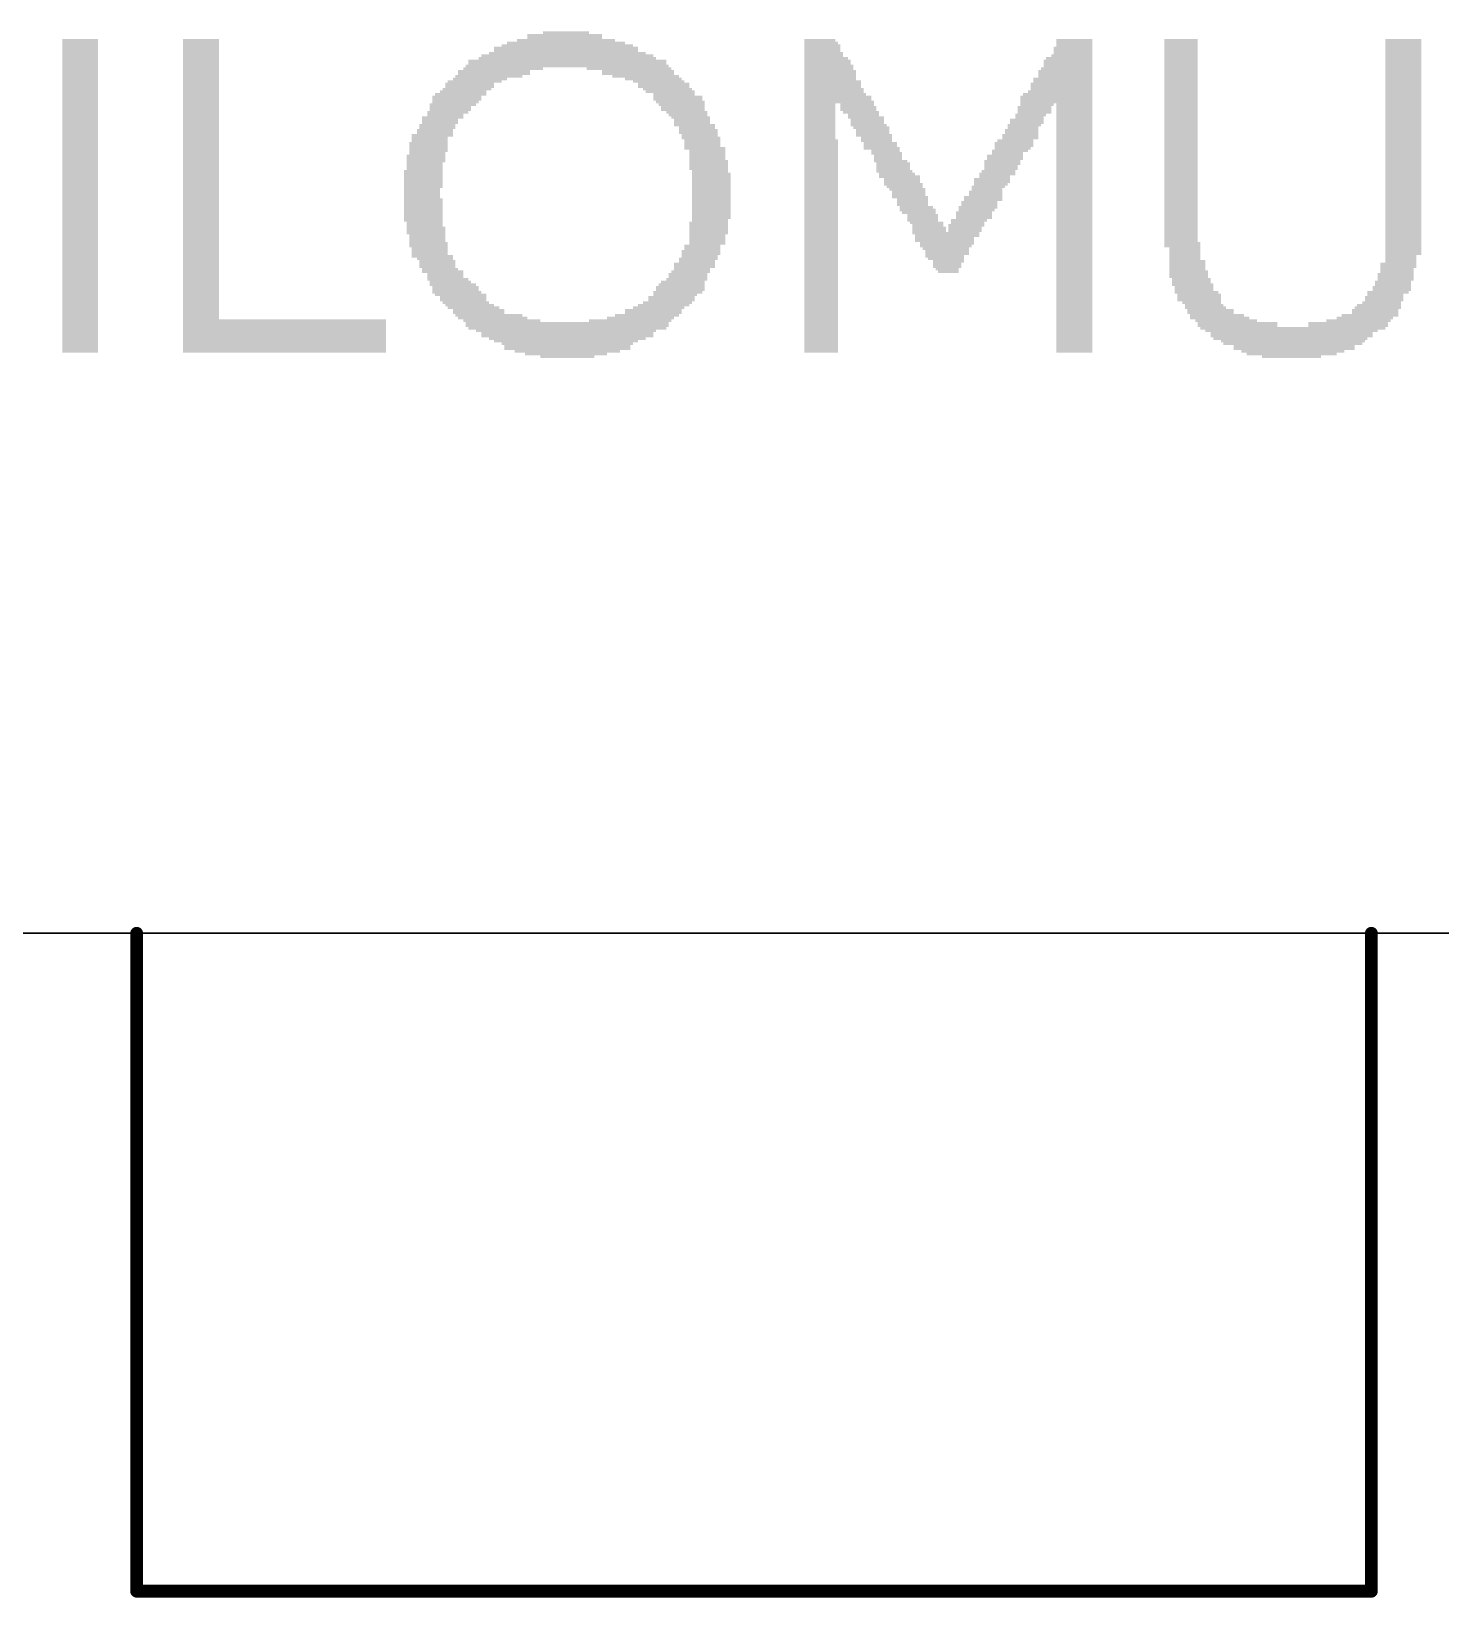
# Model space of a CAD drawing. Extents: x -5 to 130, y -14 to 61.
# Drawn here: x 46.86 to 60.78, y -14.26 to 1.21 of the extents above; entities that cross this region are included whole.
import ezdxf

# ---------------------------------------------------------------- set-up
doc = ezdxf.new("R2010")
doc.units = 0
for name, color, linetype in [('20', 178, 'CONTINUOUS'), ('21', 251, 'CONTINUOUS'), ('51', 251, 'CONTINUOUS')]:
    doc.layers.add(name, color=color, linetype=linetype)

# ---------------------------------------------------------------- blocks, each defined once
blk = doc.blocks.new('RECT')
blk.add_solid([(-0.5, -0.5), (0.5, -0.5), (-0.5, 0.5), (0.5, 0.5)])

msp = doc.modelspace()

# ---------------------------------------------------------------- linework, layer by layer
at = {"layer": '20'}
msp.add_line((122.5, -7.7), (27, -7.7), dxfattribs=at)
at = {"layer": '51'}
msp.add_line((38.66, -7.7), (92, -7.7), dxfattribs=at)
at = {"layer": '51', "const_width": 0.127}
for points in [[(47.9, -14.2), (47.9, -7.7)], [(60.1, -7.7), (60.1, -14.2)], [(60.1, -14.2), (47.9, -14.2)]]:
    msp.add_lwpolyline(points, dxfattribs=at)
at = {"layer": '51', "const_width": 0.0635}
for points in [[(47.9318, -7.7, 1), (47.8683, -7.7)], [(60.1318, -7.7, 1), (60.0682, -7.7)], [(47.9, -14.1683, 1), (47.9, -14.2318)], [(47.8683, -14.2, 1), (47.9318, -14.2)], [(60.0682, -14.2, 1), (60.1318, -14.2)], [(60.1, -14.2318, 1), (60.1, -14.1683)]]:
    msp.add_lwpolyline(points, format="xyb", dxfattribs=at)

# ---------------------------------------------------------------- block references
at = {"layer": '21', "yscale": 0.0254}
for p, xscale in [((47.3417, 1.1224), 0.3556), ((47.3417, 1.097), 0.3556), ((47.3417, 1.0716), 0.3556), ((48.5355, 1.1224), 0.3556), ((48.5355, 1.097), 0.3556), ((48.5355, 1.0716), 0.3556), ((52.155, 1.0716), 1.2954), ((52.1423, 1.097), 1.1684), ((52.1423, 1.1224), 0.9652), ((52.1296, 1.1732), 0.7366), ((52.1296, 1.1478), 0.7366), ((52.1423, 1.1986), 0.4572), ((54.6509, 1.1224), 0.3048), ((54.6636, 1.097), 0.3302), ((54.6763, 1.0716), 0.3556), ((57.1655, 1.1224), 0.3556), ((57.1655, 1.097), 0.3556), ((57.1655, 1.0716), 0.3556), ((58.2196, 1.1224), 0.3302), ((58.2196, 1.097), 0.3302), ((58.2196, 1.0716), 0.3302), ((60.4167, 1.1224), 0.3556), ((60.4167, 1.097), 0.3556), ((60.4167, 1.0716), 0.3556), ((47.3417, 1.0462), 0.3556), ((47.3417, 1.0208), 0.3556), ((47.3417, 0.9954), 0.3556), ((47.3417, 0.97), 0.3556), ((47.3417, 0.9446), 0.3556), ((47.3417, 0.9192), 0.3556), ((48.5355, 1.0462), 0.3556), ((48.5355, 1.0208), 0.3556), ((48.5355, 0.9954), 0.3556), ((48.5355, 0.97), 0.3556), ((48.5355, 0.9446), 0.3556), ((48.5355, 0.9192), 0.3556), ((52.155, 0.9192), 1.9558), ((52.155, 0.9446), 1.7526), ((52.155, 0.97), 1.7018), ((52.155, 0.9954), 1.5494), ((52.1423, 1.0462), 1.4224), ((52.1423, 1.0208), 1.4224), ((54.6763, 1.0462), 0.3556), ((54.6763, 1.0208), 0.3556), ((54.689, 0.9954), 0.381), ((54.689, 0.97), 0.381), ((54.7144, 0.9446), 0.4318), ((54.7271, 0.9192), 0.4572), ((57.102, 0.9192), 0.4826), ((57.1147, 0.9446), 0.4572), ((57.1401, 0.97), 0.4064), ((57.1528, 1.0462), 0.381), ((57.1528, 1.0208), 0.381), ((57.1528, 0.9954), 0.381), ((58.2196, 1.0462), 0.3302), ((58.2196, 1.0208), 0.3302), ((58.2196, 0.9954), 0.3302), ((58.2196, 0.97), 0.3302), ((58.2196, 0.9446), 0.3302), ((58.2196, 0.9192), 0.3302), ((60.4167, 1.0462), 0.3556), ((60.4167, 1.0208), 0.3556), ((60.4167, 0.9954), 0.3556), ((60.4167, 0.97), 0.3556), ((60.4167, 0.9446), 0.3556), ((60.4167, 0.9192), 0.3556), ((47.3417, 0.8938), 0.3556), ((47.3417, 0.8684), 0.3556), ((47.3417, 0.843), 0.3556), ((47.3417, 0.8176), 0.3556), ((47.3417, 0.7922), 0.3556), ((47.3417, 0.7668), 0.3556), ((48.5355, 0.8938), 0.3556), ((48.5355, 0.8684), 0.3556), ((48.5355, 0.843), 0.3556), ((48.5355, 0.8176), 0.3556), ((48.5355, 0.7922), 0.3556), ((48.5355, 0.7668), 0.3556), ((51.3803, 0.7668), 0.6604), ((51.4311, 0.8176), 0.7112), ((51.4311, 0.7922), 0.7112), ((51.52, 0.843), 0.7874), ((52.155, 0.8684), 2.0066), ((52.155, 0.8938), 1.9558), ((52.7646, 0.843), 0.8382), ((52.8535, 0.8176), 0.7112), ((52.8535, 0.7922), 0.7112), ((52.9297, 0.7668), 0.6604), ((54.7271, 0.8938), 0.4572), ((54.7398, 0.8684), 0.4826), ((54.7398, 0.843), 0.4826), ((54.7525, 0.8176), 0.508), ((54.7525, 0.7922), 0.508), ((54.7525, 0.7668), 0.508), ((57.0766, 0.8176), 0.5334), ((57.0766, 0.7922), 0.5334), ((57.0766, 0.7668), 0.5334), ((57.0893, 0.843), 0.508), ((57.102, 0.8938), 0.4826), ((57.102, 0.8684), 0.4826), ((58.2196, 0.8938), 0.3302), ((58.2196, 0.8684), 0.3302), ((58.2196, 0.843), 0.3302), ((58.2196, 0.8176), 0.3302), ((58.2196, 0.7922), 0.3302), ((58.2196, 0.7668), 0.3302), ((60.4167, 0.8938), 0.3556), ((60.4167, 0.8684), 0.3556), ((60.4167, 0.843), 0.3556), ((60.4167, 0.8176), 0.3556), ((60.4167, 0.7922), 0.3556), ((60.4167, 0.7668), 0.3556), ((47.3417, 0.7414), 0.3556), ((47.3417, 0.716), 0.3556), ((47.3417, 0.6906), 0.3556), ((47.3417, 0.6652), 0.3556), ((47.3417, 0.6398), 0.3556), ((47.3417, 0.6144), 0.3556), ((48.5355, 0.7414), 0.3556), ((48.5355, 0.716), 0.3556), ((48.5355, 0.6906), 0.3556), ((48.5355, 0.6652), 0.3556), ((48.5355, 0.6398), 0.3556), ((48.5355, 0.6144), 0.3556), ((51.1263, 0.6144), 0.4572), ((51.1644, 0.6398), 0.4826), ((51.1898, 0.6906), 0.4826), ((51.1898, 0.6652), 0.4826), ((51.2406, 0.716), 0.5334), ((51.2914, 0.7414), 0.5334), ((53.0059, 0.7414), 0.5588), ((53.0567, 0.716), 0.508), ((53.1075, 0.6906), 0.508), ((53.1075, 0.6652), 0.508), ((53.1456, 0.6398), 0.4826), ((53.171, 0.6144), 0.4826), ((54.7525, 0.7414), 0.508), ((54.7779, 0.716), 0.5588), ((54.7779, 0.6906), 0.5588), ((54.7779, 0.6652), 0.5588), ((54.7906, 0.6398), 0.5842), ((54.7906, 0.6144), 0.5842), ((57.0258, 0.6144), 0.635), ((57.0385, 0.6906), 0.6096), ((57.0385, 0.6652), 0.6096), ((57.0385, 0.6398), 0.6096), ((57.0512, 0.7414), 0.5842), ((57.0512, 0.716), 0.5842), ((58.2196, 0.7414), 0.3302), ((58.2196, 0.716), 0.3302), ((58.2196, 0.6906), 0.3302), ((58.2196, 0.6652), 0.3302), ((58.2196, 0.6398), 0.3302), ((58.2196, 0.6144), 0.3302), ((60.4167, 0.7414), 0.3556), ((60.4167, 0.716), 0.3556), ((60.4167, 0.6906), 0.3556), ((60.4167, 0.6652), 0.3556), ((60.4167, 0.6398), 0.3556), ((60.4167, 0.6144), 0.3556), ((47.3417, 0.589), 0.3556), ((47.3417, 0.5636), 0.3556), ((47.3417, 0.5382), 0.3556), ((47.3417, 0.5128), 0.3556), ((47.3417, 0.4874), 0.3556), ((47.3417, 0.462), 0.3556), ((48.5355, 0.589), 0.3556), ((48.5355, 0.5636), 0.3556), ((48.5355, 0.5382), 0.3556), ((48.5355, 0.5128), 0.3556), ((48.5355, 0.4874), 0.3556), ((48.5355, 0.462), 0.3556), ((51.0247, 0.4874), 0.4572), ((50.9993, 0.462), 0.4064), ((51.0628, 0.5636), 0.4826), ((51.0628, 0.5382), 0.4826), ((51.0501, 0.5128), 0.4572), ((51.1009, 0.589), 0.508), ((53.2091, 0.589), 0.4064), ((53.2472, 0.5636), 0.4826), ((53.2472, 0.5382), 0.4826), ((53.2726, 0.5128), 0.4826), ((53.2853, 0.4874), 0.4572), ((53.298, 0.462), 0.4318), ((54.8033, 0.589), 0.6096), ((54.8287, 0.5636), 0.6604), ((54.8287, 0.5382), 0.6604), ((54.8414, 0.5128), 0.6858), ((54.6509, 0.4874), 0.3048), ((54.6509, 0.462), 0.3048), ((55.0192, 0.4874), 0.3302), ((55.0319, 0.462), 0.3556), ((56.7718, 0.462), 0.3302), ((56.9877, 0.5636), 0.7112), ((56.9877, 0.5382), 0.7112), ((56.9877, 0.5128), 0.7112), ((56.7972, 0.4874), 0.3302), ((57.0004, 0.589), 0.6858), ((57.1655, 0.4874), 0.3556), ((57.1655, 0.462), 0.3556), ((58.2196, 0.589), 0.3302), ((58.2196, 0.5636), 0.3302), ((58.2196, 0.5382), 0.3302), ((58.2196, 0.5128), 0.3302), ((58.2196, 0.4874), 0.3302), ((58.2196, 0.462), 0.3302), ((60.4167, 0.589), 0.3556), ((60.4167, 0.5636), 0.3556), ((60.4167, 0.5382), 0.3556), ((60.4167, 0.5128), 0.3556), ((60.4167, 0.4874), 0.3556), ((60.4167, 0.462), 0.3556), ((47.3417, 0.4366), 0.3556), ((47.3417, 0.4112), 0.3556), ((47.3417, 0.3858), 0.3556), ((47.3417, 0.3604), 0.3556), ((47.3417, 0.335), 0.3556), ((47.3417, 0.3096), 0.3556), ((48.5355, 0.4366), 0.3556), ((48.5355, 0.4112), 0.3556), ((48.5355, 0.3858), 0.3556), ((48.5355, 0.3604), 0.3556), ((48.5355, 0.335), 0.3556), ((48.5355, 0.3096), 0.3556), ((50.9231, 0.3604), 0.4064), ((50.8977, 0.335), 0.3556), ((50.8977, 0.3096), 0.3556), ((50.9739, 0.4112), 0.4064), ((50.9485, 0.3858), 0.3556), ((50.9993, 0.4366), 0.4064), ((53.298, 0.4366), 0.4318), ((53.3361, 0.4112), 0.4064), ((53.3488, 0.3858), 0.381), ((53.3742, 0.3604), 0.381), ((53.3869, 0.335), 0.3556), ((53.3869, 0.3096), 0.3556), ((54.6509, 0.4366), 0.3048), ((54.6509, 0.4112), 0.3048), ((54.6509, 0.3858), 0.3048), ((54.6509, 0.3604), 0.3048), ((54.6509, 0.335), 0.3048), ((54.6509, 0.3096), 0.3048), ((55.0319, 0.4366), 0.3556), ((55.0573, 0.4112), 0.3556), ((55.0827, 0.3858), 0.3048), ((55.1081, 0.3604), 0.3556), ((55.1208, 0.335), 0.3302), ((55.1208, 0.3096), 0.3302), ((56.6956, 0.335), 0.3302), ((56.6956, 0.3096), 0.3302), ((56.7337, 0.3858), 0.3048), ((56.721, 0.3604), 0.2794), ((56.7718, 0.4366), 0.3302), ((56.7718, 0.4112), 0.3302), ((57.1655, 0.4366), 0.3556), ((57.1655, 0.4112), 0.3556), ((57.1655, 0.3858), 0.3556), ((57.1655, 0.3604), 0.3556), ((57.1655, 0.335), 0.3556), ((57.1655, 0.3096), 0.3556), ((58.2196, 0.4366), 0.3302), ((58.2196, 0.4112), 0.3302), ((58.2196, 0.3858), 0.3302), ((58.2196, 0.3604), 0.3302), ((58.2196, 0.335), 0.3302), ((58.2196, 0.3096), 0.3302), ((60.4167, 0.4366), 0.3556), ((60.4167, 0.4112), 0.3556), ((60.4167, 0.3858), 0.3556), ((60.4167, 0.3604), 0.3556), ((60.4167, 0.335), 0.3556), ((60.4167, 0.3096), 0.3556), ((47.3417, 0.2842), 0.3556), ((47.3417, 0.2588), 0.3556), ((47.3417, 0.2334), 0.3556), ((47.3417, 0.208), 0.3556), ((47.3417, 0.1826), 0.3556), ((47.3417, 0.1572), 0.3556), ((48.5355, 0.2842), 0.3556), ((48.5355, 0.2588), 0.3556), ((48.5355, 0.2334), 0.3556), ((48.5355, 0.208), 0.3556), ((48.5355, 0.1826), 0.3556), ((48.5355, 0.1572), 0.3556), ((50.8215, 0.1826), 0.4064), ((50.7961, 0.1572), 0.3556), ((50.8469, 0.2334), 0.3556), ((50.8469, 0.208), 0.3556), ((50.8723, 0.2842), 0.3556), ((50.8723, 0.2588), 0.3556), ((53.4123, 0.2842), 0.4064), ((53.4377, 0.2588), 0.3556), ((53.4504, 0.2334), 0.381), ((53.4504, 0.208), 0.381), ((53.4631, 0.1826), 0.3556), ((53.4758, 0.1572), 0.381), ((54.6509, 0.2842), 0.3048), ((54.6509, 0.2588), 0.3048), ((54.6509, 0.2334), 0.3048), ((54.6509, 0.208), 0.3048), ((54.6509, 0.1826), 0.3048), ((54.6509, 0.1572), 0.3048), ((55.1335, 0.2842), 0.3556), ((55.1589, 0.2588), 0.3556), ((55.1716, 0.2334), 0.3302), ((55.1716, 0.208), 0.3302), ((55.1843, 0.1826), 0.3556), ((55.2097, 0.1572), 0.3048), ((56.6321, 0.1826), 0.3556), ((56.6321, 0.1572), 0.3556), ((56.6448, 0.2334), 0.3302), ((56.6448, 0.208), 0.3302), ((56.6702, 0.2842), 0.3302), ((56.6575, 0.2588), 0.3048), ((57.1655, 0.2842), 0.3556), ((57.1655, 0.2588), 0.3556), ((57.1655, 0.2334), 0.3556), ((57.1655, 0.208), 0.3556), ((57.1655, 0.1826), 0.3556), ((57.1655, 0.1572), 0.3556), ((58.2196, 0.2842), 0.3302), ((58.2196, 0.2588), 0.3302), ((58.2196, 0.2334), 0.3302), ((58.2196, 0.208), 0.3302), ((58.2196, 0.1826), 0.3302), ((58.2196, 0.1572), 0.3302), ((60.4167, 0.2842), 0.3556), ((60.4167, 0.2588), 0.3556), ((60.4167, 0.2334), 0.3556), ((60.4167, 0.208), 0.3556), ((60.4167, 0.1826), 0.3556), ((60.4167, 0.1572), 0.3556), ((47.3417, 0.1318), 0.3556), ((47.3417, 0.1064), 0.3556), ((47.3417, 0.081), 0.3556), ((47.3417, 0.0556), 0.3556), ((47.3417, 0.0302), 0.3556), ((47.3417, 0.0048), 0.3556), ((48.5355, 0.1318), 0.3556), ((48.5355, 0.1064), 0.3556), ((48.5355, 0.081), 0.3556), ((48.5355, 0.0556), 0.3556), ((48.5355, 0.0302), 0.3556), ((48.5355, 0.0048), 0.3556), ((50.7834, 0.1064), 0.381), ((50.7834, 0.081), 0.381), ((50.7834, 0.0556), 0.381), ((50.7834, 0.0302), 0.381), ((50.7707, 0.0048), 0.3556), ((50.7961, 0.1318), 0.3556), ((53.4885, 0.1318), 0.3556), ((53.4885, 0.1064), 0.3556), ((53.4885, 0.081), 0.3556), ((53.5139, 0.0556), 0.4064), ((53.5393, 0.0302), 0.3556), ((53.5393, 0.0048), 0.3556), ((54.6636, 0.1318), 0.3302), ((54.6636, 0.1064), 0.3302), ((54.6636, 0.081), 0.3302), ((54.6636, 0.0556), 0.3302), ((54.6636, 0.0302), 0.3302), ((54.6636, 0.0048), 0.3302), ((55.2097, 0.1318), 0.3048), ((55.2478, 0.1064), 0.3302), ((55.2478, 0.081), 0.3302), ((55.2605, 0.0556), 0.3556), ((55.2986, 0.0302), 0.2794), ((55.3113, 0.0048), 0.3048), ((56.5305, 0.0302), 0.3556), ((56.5051, 0.0048), 0.3048), ((56.5686, 0.1064), 0.381), ((56.5686, 0.081), 0.381), ((56.5559, 0.0556), 0.3556), ((56.5813, 0.1318), 0.3556), ((57.1655, 0.1318), 0.3556), ((57.1655, 0.1064), 0.3556), ((57.1655, 0.081), 0.3556), ((57.1655, 0.0556), 0.3556), ((57.1655, 0.0302), 0.3556), ((57.1655, 0.0048), 0.3556), ((58.2196, 0.1318), 0.3302), ((58.2196, 0.1064), 0.3302), ((58.2196, 0.081), 0.3302), ((58.2196, 0.0556), 0.3302), ((58.2196, 0.0302), 0.3302), ((58.2196, 0.0048), 0.3302), ((60.4167, 0.1318), 0.3556), ((60.4167, 0.1064), 0.3556), ((60.4167, 0.081), 0.3556), ((60.4167, 0.0556), 0.3556), ((60.4167, 0.0302), 0.3556), ((60.4167, 0.0048), 0.3556), ((47.3417, -0.0206), 0.3556), ((47.3417, -0.046), 0.3556), ((47.3417, -0.0714), 0.3556), ((47.3417, -0.0968), 0.3556), ((47.3417, -0.1222), 0.3556), ((47.3417, -0.1476), 0.3556), ((48.5355, -0.0206), 0.3556), ((48.5355, -0.046), 0.3556), ((48.5355, -0.0714), 0.3556), ((48.5355, -0.0968), 0.3556), ((48.5355, -0.1222), 0.3556), ((48.5355, -0.1476), 0.3556), ((50.758, -0.0206), 0.381), ((50.758, -0.046), 0.381), ((50.758, -0.0714), 0.381), ((50.7453, -0.0968), 0.3556), ((50.7453, -0.1222), 0.3556), ((50.7453, -0.1476), 0.3556), ((53.5393, -0.0206), 0.3556), ((53.5393, -0.046), 0.3556), ((53.552, -0.0714), 0.381), ((53.552, -0.0968), 0.381), ((53.552, -0.1222), 0.381), ((53.552, -0.1476), 0.381), ((54.6636, -0.0206), 0.3302), ((54.6636, -0.046), 0.3302), ((54.6636, -0.0714), 0.3302), ((54.6636, -0.0968), 0.3302), ((54.6636, -0.1222), 0.3302), ((54.6636, -0.1476), 0.3302), ((55.324, -0.0206), 0.2794), ((55.324, -0.046), 0.2794), ((55.3494, -0.0714), 0.3302), ((55.3748, -0.0968), 0.3302), ((55.3748, -0.1222), 0.3302), ((55.3748, -0.1476), 0.3302), ((56.4543, -0.0714), 0.3556), ((56.4543, -0.0968), 0.3556), ((56.4416, -0.1222), 0.3302), ((56.4416, -0.1476), 0.3302), ((56.4797, -0.0206), 0.3556), ((56.4797, -0.046), 0.3556), ((57.1655, -0.0206), 0.3556), ((57.1655, -0.046), 0.3556), ((57.1655, -0.0714), 0.3556), ((57.1655, -0.0968), 0.3556), ((57.1655, -0.1222), 0.3556), ((57.1655, -0.1476), 0.3556), ((58.2196, -0.0206), 0.3302), ((58.2196, -0.046), 0.3302), ((58.2196, -0.0714), 0.3302), ((58.2196, -0.0968), 0.3302), ((58.2196, -0.1222), 0.3302), ((58.2196, -0.1476), 0.3302), ((60.4167, -0.0206), 0.3556), ((60.4167, -0.046), 0.3556), ((60.4167, -0.0714), 0.3556), ((60.4167, -0.0968), 0.3556), ((60.4167, -0.1222), 0.3556), ((60.4167, -0.1476), 0.3556), ((47.3417, -0.173), 0.3556), ((47.3417, -0.1984), 0.3556), ((47.3417, -0.2238), 0.3556), ((47.3417, -0.2492), 0.3556), ((47.3417, -0.2746), 0.3556), ((47.3417, -0.3), 0.3556), ((48.5355, -0.173), 0.3556), ((48.5355, -0.1984), 0.3556), ((48.5355, -0.2238), 0.3556), ((48.5355, -0.2492), 0.3556), ((48.5355, -0.2746), 0.3556), ((48.5355, -0.3), 0.3556), ((50.7326, -0.173), 0.381), ((50.7326, -0.1984), 0.381), ((50.7326, -0.2238), 0.381), ((50.7326, -0.2492), 0.381), ((50.7326, -0.2746), 0.381), ((50.7326, -0.3), 0.381), ((53.5647, -0.173), 0.3556), ((53.5774, -0.1984), 0.381), ((53.5774, -0.2238), 0.381), ((53.5774, -0.2492), 0.381), ((53.5774, -0.2746), 0.381), ((53.5774, -0.3), 0.381), ((54.6636, -0.173), 0.3302), ((54.6636, -0.1984), 0.3302), ((54.6636, -0.2238), 0.3302), ((54.6636, -0.2492), 0.3302), ((54.6636, -0.2746), 0.3302), ((54.6636, -0.3), 0.3302), ((55.3875, -0.173), 0.3556), ((55.4129, -0.1984), 0.3556), ((55.4383, -0.2238), 0.4064), ((55.4637, -0.2492), 0.3556), ((55.4637, -0.2746), 0.3556), ((55.4764, -0.3), 0.381), ((56.3527, -0.2492), 0.3556), ((56.3527, -0.2746), 0.3556), ((56.34, -0.3), 0.3302), ((56.4035, -0.1984), 0.3556), ((56.3781, -0.2238), 0.3048), ((56.4162, -0.173), 0.3302), ((57.1655, -0.173), 0.3556), ((57.1655, -0.1984), 0.3556), ((57.1655, -0.2238), 0.3556), ((57.1655, -0.2492), 0.3556), ((57.1655, -0.2746), 0.3556), ((57.1655, -0.3), 0.3556), ((58.2196, -0.173), 0.3302), ((58.2196, -0.1984), 0.3302), ((58.2196, -0.2238), 0.3302), ((58.2196, -0.2492), 0.3302), ((58.2196, -0.2746), 0.3302), ((58.2196, -0.3), 0.3302), ((60.4167, -0.173), 0.3556), ((60.4167, -0.1984), 0.3556), ((60.4167, -0.2238), 0.3556), ((60.4167, -0.2492), 0.3556), ((60.4167, -0.2746), 0.3556), ((60.4167, -0.3), 0.3556), ((47.3417, -0.3254), 0.3556), ((47.3417, -0.3508), 0.3556), ((47.3417, -0.3762), 0.3556), ((47.3417, -0.4016), 0.3556), ((47.3417, -0.427), 0.3556), ((47.3417, -0.4524), 0.3556), ((48.5355, -0.3254), 0.3556), ((48.5355, -0.3508), 0.3556), ((48.5355, -0.3762), 0.3556), ((48.5355, -0.4016), 0.3556), ((48.5355, -0.427), 0.3556), ((48.5355, -0.4524), 0.3556), ((50.7326, -0.3254), 0.381), ((50.7199, -0.3508), 0.3556), ((50.7199, -0.3762), 0.3556), ((50.7199, -0.4016), 0.3556), ((50.7199, -0.427), 0.3556), ((50.7326, -0.4524), 0.381), ((53.5774, -0.3254), 0.381), ((53.5774, -0.3508), 0.381), ((53.5774, -0.3762), 0.381), ((53.5774, -0.4016), 0.381), ((53.5774, -0.427), 0.381), ((53.5774, -0.4524), 0.381), ((54.6636, -0.3254), 0.3302), ((54.6636, -0.3508), 0.3302), ((54.6636, -0.3762), 0.3302), ((54.6636, -0.4016), 0.3302), ((54.6636, -0.427), 0.3302), ((54.6636, -0.4524), 0.3302), ((55.4891, -0.3254), 0.3556), ((55.5145, -0.3508), 0.3556), ((55.5272, -0.3762), 0.3302), ((55.5272, -0.4016), 0.3302), ((55.5399, -0.427), 0.3556), ((55.5653, -0.4524), 0.3048), ((56.2638, -0.427), 0.381), ((56.2638, -0.4524), 0.381), ((56.2892, -0.3762), 0.3302), ((56.2892, -0.4016), 0.3302), ((56.3146, -0.3254), 0.3302), ((56.3019, -0.3508), 0.3048), ((57.1655, -0.3254), 0.3556), ((57.1655, -0.3508), 0.3556), ((57.1655, -0.3762), 0.3556), ((57.1655, -0.4016), 0.3556), ((57.1655, -0.427), 0.3556), ((57.1655, -0.4524), 0.3556), ((58.2196, -0.3254), 0.3302), ((58.2196, -0.3508), 0.3302), ((58.2196, -0.3762), 0.3302), ((58.2196, -0.4016), 0.3302), ((58.2196, -0.427), 0.3302), ((58.2196, -0.4524), 0.3302), ((60.4167, -0.3254), 0.3556), ((60.4167, -0.3508), 0.3556), ((60.4167, -0.3762), 0.3556), ((60.4167, -0.4016), 0.3556), ((60.4167, -0.427), 0.3556), ((60.4167, -0.4524), 0.3556), ((47.3417, -0.4778), 0.3556), ((47.3417, -0.5032), 0.3556), ((47.3417, -0.5286), 0.3556), ((47.3417, -0.554), 0.3556), ((47.3417, -0.5794), 0.3556), ((47.3417, -0.6048), 0.3556), ((47.3417, -0.6302), 0.3556), ((48.5355, -0.4778), 0.3556), ((48.5355, -0.5032), 0.3556), ((48.5355, -0.5286), 0.3556), ((48.5355, -0.554), 0.3556), ((48.5355, -0.5794), 0.3556), ((48.5355, -0.6048), 0.3556), ((48.5355, -0.6302), 0.3556), ((50.7326, -0.4778), 0.381), ((50.7326, -0.5032), 0.381), ((50.7326, -0.5286), 0.381), ((50.7326, -0.554), 0.381), ((50.7326, -0.5794), 0.381), ((50.7326, -0.6048), 0.381), ((50.7326, -0.6302), 0.381), ((53.5774, -0.4778), 0.381), ((53.5774, -0.5032), 0.381), ((53.5774, -0.5286), 0.381), ((53.5774, -0.554), 0.381), ((53.5774, -0.5794), 0.381), ((53.5774, -0.6048), 0.381), ((53.5774, -0.6302), 0.381), ((54.6636, -0.4778), 0.3302), ((54.6636, -0.5032), 0.3302), ((54.6636, -0.5286), 0.3302), ((54.6636, -0.554), 0.3302), ((54.6636, -0.5794), 0.3302), ((54.6636, -0.6048), 0.3302), ((54.6636, -0.6302), 0.3302), ((55.5653, -0.4778), 0.3048), ((55.5653, -0.5032), 0.3048), ((55.6034, -0.5286), 0.3302), ((55.6161, -0.554), 0.3556), ((55.6288, -0.5794), 0.3302), ((55.6669, -0.6048), 0.3048), ((55.6669, -0.6302), 0.3048), ((56.1749, -0.5794), 0.3556), ((56.1749, -0.6048), 0.3556), ((56.1749, -0.6302), 0.3556), ((56.213, -0.5286), 0.381), ((56.2003, -0.554), 0.3556), ((56.2257, -0.4778), 0.3556), ((56.2257, -0.5032), 0.3556), ((57.1655, -0.4778), 0.3556), ((57.1655, -0.5032), 0.3556), ((57.1655, -0.5286), 0.3556), ((57.1655, -0.554), 0.3556), ((57.1655, -0.5794), 0.3556), ((57.1655, -0.6048), 0.3556), ((57.1655, -0.6302), 0.3556), ((58.2196, -0.4778), 0.3302), ((58.2196, -0.5032), 0.3302), ((58.2196, -0.5286), 0.3302), ((58.2196, -0.554), 0.3302), ((58.2196, -0.5794), 0.3302), ((58.2196, -0.6048), 0.3302), ((58.2196, -0.6302), 0.3302), ((60.4167, -0.4778), 0.3556), ((60.4167, -0.5032), 0.3556), ((60.4167, -0.5286), 0.3556), ((60.4167, -0.554), 0.3556), ((60.4167, -0.5794), 0.3556), ((60.4167, -0.6048), 0.3556), ((60.4167, -0.6302), 0.3556), ((47.3417, -0.6556), 0.3556), ((47.3417, -0.681), 0.3556), ((47.3417, -0.7064), 0.3556), ((47.3417, -0.7318), 0.3556), ((47.3417, -0.7572), 0.3556), ((47.3417, -0.7826), 0.3556), ((48.5355, -0.6556), 0.3556), ((48.5355, -0.681), 0.3556), ((48.5355, -0.7064), 0.3556), ((48.5355, -0.7318), 0.3556), ((48.5355, -0.7572), 0.3556), ((48.5355, -0.7826), 0.3556), ((50.7326, -0.6556), 0.381), ((50.7453, -0.681), 0.3556), ((50.7453, -0.7064), 0.3556), ((50.758, -0.7318), 0.381), ((50.758, -0.7572), 0.381), ((50.758, -0.7826), 0.381), ((53.552, -0.681), 0.381), ((53.552, -0.7064), 0.381), ((53.552, -0.7318), 0.381), ((53.552, -0.7572), 0.381), ((53.552, -0.7826), 0.381), ((53.5647, -0.6556), 0.3556), ((54.6636, -0.6556), 0.3302), ((54.6636, -0.681), 0.3302), ((54.6636, -0.7064), 0.3302), ((54.6636, -0.7318), 0.3302), ((54.6636, -0.7572), 0.3302), ((54.6636, -0.7826), 0.3302), ((55.6669, -0.6556), 0.3048), ((55.705, -0.681), 0.3302), ((55.7177, -0.7064), 0.3048), ((55.7304, -0.7318), 0.3302), ((55.7304, -0.7572), 0.3302), ((55.8955, -0.7826), 0.6604), ((56.0987, -0.7064), 0.3556), ((56.086, -0.7318), 0.3302), ((56.086, -0.7572), 0.3302), ((56.1241, -0.6556), 0.3556), ((56.1114, -0.681), 0.3302), ((57.1655, -0.6556), 0.3556), ((57.1655, -0.681), 0.3556), ((57.1655, -0.7064), 0.3556), ((57.1655, -0.7318), 0.3556), ((57.1655, -0.7572), 0.3556), ((57.1655, -0.7826), 0.3556), ((58.2196, -0.6556), 0.3302), ((58.2196, -0.681), 0.3302), ((58.2196, -0.7064), 0.3302), ((58.2196, -0.7318), 0.3302), ((58.2196, -0.7572), 0.3302), ((58.2196, -0.7826), 0.3302), ((60.4167, -0.6556), 0.3556), ((60.4167, -0.681), 0.3556), ((60.4167, -0.7064), 0.3556), ((60.4167, -0.7318), 0.3556), ((60.4167, -0.7572), 0.3556), ((60.4167, -0.7826), 0.3556), ((47.3417, -0.808), 0.3556), ((47.3417, -0.8334), 0.3556), ((47.3417, -0.8588), 0.3556), ((47.3417, -0.8842), 0.3556), ((47.3417, -0.9096), 0.3556), ((47.3417, -0.935), 0.3556), ((48.5355, -0.808), 0.3556), ((48.5355, -0.8334), 0.3556), ((48.5355, -0.8588), 0.3556), ((48.5355, -0.8842), 0.3556), ((48.5355, -0.9096), 0.3556), ((48.5355, -0.935), 0.3556), ((50.7707, -0.808), 0.3556), ((50.7707, -0.8334), 0.3556), ((50.7707, -0.8588), 0.3556), ((50.7834, -0.8842), 0.381), ((50.7834, -0.9096), 0.381), ((50.7961, -0.935), 0.3556), ((53.4885, -0.9096), 0.3556), ((53.4885, -0.935), 0.3556), ((53.5393, -0.808), 0.3556), ((53.5393, -0.8334), 0.3556), ((53.5393, -0.8588), 0.3556), ((53.5393, -0.8842), 0.3556), ((54.6636, -0.808), 0.3302), ((54.6636, -0.8334), 0.3302), ((54.6636, -0.8588), 0.3302), ((54.6636, -0.8842), 0.3302), ((54.6636, -0.9096), 0.3302), ((54.6636, -0.935), 0.3302), ((55.9082, -0.808), 0.635), ((55.8828, -0.8334), 0.5842), ((55.8828, -0.8588), 0.5842), ((55.9082, -0.8842), 0.5334), ((55.8955, -0.9096), 0.508), ((55.8955, -0.935), 0.4572), ((57.1655, -0.808), 0.3556), ((57.1655, -0.8334), 0.3556), ((57.1655, -0.8588), 0.3556), ((57.1655, -0.8842), 0.3556), ((57.1655, -0.9096), 0.3556), ((57.1655, -0.935), 0.3556), ((58.2196, -0.808), 0.3302), ((58.2196, -0.8334), 0.3302), ((58.2196, -0.8588), 0.3302), ((58.2323, -0.8842), 0.3556), ((58.2323, -0.9096), 0.3556), ((58.2577, -0.935), 0.3048), ((60.4167, -0.808), 0.3556), ((60.4167, -0.8334), 0.3556), ((60.4167, -0.8588), 0.3556), ((60.4167, -0.8842), 0.3556), ((60.4167, -0.9096), 0.3556), ((60.4167, -0.935), 0.3556), ((47.3417, -0.9604), 0.3556), ((47.3417, -0.9858), 0.3556), ((47.3417, -1.0112), 0.3556), ((47.3417, -1.0366), 0.3556), ((47.3417, -1.062), 0.3556), ((47.3417, -1.0874), 0.3556), ((48.5355, -0.9604), 0.3556), ((48.5355, -0.9858), 0.3556), ((48.5355, -1.0112), 0.3556), ((48.5355, -1.0366), 0.3556), ((48.5355, -1.062), 0.3556), ((48.5355, -1.0874), 0.3556), ((50.7961, -0.9604), 0.3556), ((50.7961, -0.9858), 0.3556), ((50.8215, -1.0112), 0.4064), ((50.8469, -1.0366), 0.3556), ((50.8723, -1.062), 0.3556), ((50.8723, -1.0874), 0.3556), ((53.4123, -1.0874), 0.4064), ((53.4504, -1.0366), 0.381), ((53.4377, -1.062), 0.3556), ((53.4758, -0.9604), 0.381), ((53.4758, -0.9858), 0.381), ((53.4631, -1.0112), 0.3556), ((54.6636, -0.9604), 0.3302), ((54.6636, -0.9858), 0.3302), ((54.6636, -1.0112), 0.3302), ((54.6636, -1.0366), 0.3302), ((54.6636, -1.062), 0.3302), ((54.6636, -1.0874), 0.3302), ((55.9082, -0.9604), 0.4318), ((55.9082, -0.9858), 0.4318), ((55.8828, -1.0112), 0.381), ((55.8955, -1.0366), 0.3556), ((55.9209, -1.062), 0.3048), ((55.9082, -1.0874), 0.2794), ((57.1655, -0.9604), 0.3556), ((57.1655, -0.9858), 0.3556), ((57.1655, -1.0112), 0.3556), ((57.1655, -1.0366), 0.3556), ((57.1655, -1.062), 0.3556), ((57.1655, -1.0874), 0.3556), ((58.2577, -0.9604), 0.3048), ((58.2577, -0.9858), 0.3048), ((58.2577, -1.0112), 0.3048), ((58.2577, -1.0366), 0.3048), ((58.2831, -1.062), 0.3556), ((58.2831, -1.0874), 0.3556), ((60.3659, -1.0874), 0.3556), ((60.4167, -0.9604), 0.3556), ((60.4167, -0.9858), 0.3556), ((60.3913, -1.0112), 0.3048), ((60.3913, -1.0366), 0.3048), ((60.3913, -1.062), 0.3048), ((47.3417, -1.1128), 0.3556), ((47.3417, -1.1382), 0.3556), ((47.3417, -1.1636), 0.3556), ((47.3417, -1.189), 0.3556), ((47.3417, -1.2144), 0.3556), ((47.3417, -1.2398), 0.3556), ((48.5355, -1.1128), 0.3556), ((48.5355, -1.1382), 0.3556), ((48.5355, -1.1636), 0.3556), ((48.5355, -1.189), 0.3556), ((48.5355, -1.2144), 0.3556), ((48.5355, -1.2398), 0.3556), ((50.8723, -1.1128), 0.3556), ((50.8977, -1.1382), 0.3556), ((50.9231, -1.1636), 0.4064), ((50.9485, -1.189), 0.3556), ((50.9485, -1.2144), 0.3556), ((50.9739, -1.2398), 0.4064), ((53.3361, -1.2398), 0.4064), ((53.3488, -1.189), 0.381), ((53.3488, -1.2144), 0.381), ((53.3742, -1.1636), 0.381), ((53.4123, -1.1128), 0.4064), ((53.3869, -1.1382), 0.3556), ((54.6636, -1.1128), 0.3302), ((54.6636, -1.1382), 0.3302), ((54.6636, -1.1636), 0.3302), ((54.6636, -1.189), 0.3302), ((54.6636, -1.2144), 0.3302), ((54.6636, -1.2398), 0.3302), ((55.9082, -1.1128), 0.2794), ((55.9082, -1.1382), 0.2286), ((55.9209, -1.1636), 0.2032), ((57.1655, -1.1128), 0.3556), ((57.1655, -1.1382), 0.3556), ((57.1655, -1.1636), 0.3556), ((57.1655, -1.189), 0.3556), ((57.1655, -1.2144), 0.3556), ((57.1655, -1.2398), 0.3556), ((58.2831, -1.1128), 0.3556), ((58.2831, -1.1382), 0.3556), ((58.2958, -1.1636), 0.381), ((58.2958, -1.189), 0.381), ((58.2958, -1.2144), 0.381), ((58.3212, -1.2398), 0.381), ((60.3405, -1.189), 0.3556), ((60.3405, -1.2144), 0.3556), ((60.3405, -1.2398), 0.3556), ((60.3659, -1.1128), 0.3556), ((60.3532, -1.1382), 0.3302), ((60.3532, -1.1636), 0.3302), ((47.3417, -1.2652), 0.3556), ((47.3417, -1.2906), 0.3556), ((47.3417, -1.316), 0.3556), ((47.3417, -1.3414), 0.3556), ((47.3417, -1.3668), 0.3556), ((47.3417, -1.3922), 0.3556), ((48.5355, -1.2652), 0.3556), ((48.5355, -1.2906), 0.3556), ((48.5355, -1.316), 0.3556), ((48.5355, -1.3414), 0.3556), ((48.5355, -1.3668), 0.3556), ((48.5355, -1.3922), 0.3556), ((50.9993, -1.2652), 0.4064), ((51.0247, -1.2906), 0.4572), ((51.0501, -1.316), 0.4572), ((51.0501, -1.3414), 0.4572), ((51.0628, -1.3668), 0.4826), ((51.1009, -1.3922), 0.508), ((53.2472, -1.3668), 0.4826), ((53.2218, -1.3922), 0.4318), ((53.2726, -1.316), 0.4826), ((53.2726, -1.3414), 0.4826), ((53.2853, -1.2906), 0.4572), ((53.298, -1.2652), 0.4318), ((54.6636, -1.2652), 0.3302), ((54.6636, -1.2906), 0.3302), ((54.6636, -1.316), 0.3302), ((54.6636, -1.3414), 0.3302), ((54.6636, -1.3668), 0.3302), ((54.6636, -1.3922), 0.3302), ((57.1655, -1.2652), 0.3556), ((57.1655, -1.2906), 0.3556), ((57.1655, -1.316), 0.3556), ((57.1655, -1.3414), 0.3556), ((57.1655, -1.3668), 0.3556), ((57.1655, -1.3922), 0.3556), ((58.3212, -1.2652), 0.381), ((58.3339, -1.2906), 0.4064), ((58.3466, -1.316), 0.381), ((58.3466, -1.3414), 0.381), ((58.372, -1.3668), 0.4318), ((58.3974, -1.3922), 0.4318), ((60.2643, -1.3668), 0.4064), ((60.2389, -1.3922), 0.3556), ((60.3024, -1.316), 0.381), ((60.3024, -1.3414), 0.381), ((60.3151, -1.2652), 0.3556), ((60.3151, -1.2906), 0.3556), ((47.3417, -1.4176), 0.3556), ((47.3417, -1.443), 0.3556), ((47.3417, -1.4684), 0.3556), ((47.3417, -1.4938), 0.3556), ((47.3417, -1.5192), 0.3556), ((47.3417, -1.5446), 0.3556), ((48.5355, -1.4176), 0.3556), ((48.5355, -1.443), 0.3556), ((48.5355, -1.4684), 0.3556), ((48.5355, -1.4938), 0.3556), ((48.5355, -1.5192), 0.3556), ((48.5355, -1.5446), 0.3556), ((51.1263, -1.4176), 0.4572), ((51.1263, -1.443), 0.4572), ((51.1517, -1.4684), 0.4572), ((51.1898, -1.4938), 0.4826), ((51.2279, -1.5192), 0.508), ((51.2787, -1.5446), 0.508), ((53.0059, -1.5446), 0.5588), ((53.0567, -1.5192), 0.508), ((53.1075, -1.4938), 0.508), ((53.1456, -1.4684), 0.4826), ((53.1837, -1.4176), 0.4572), ((53.1837, -1.443), 0.4572), ((54.6636, -1.4176), 0.3302), ((54.6636, -1.443), 0.3302), ((54.6636, -1.4684), 0.3302), ((54.6636, -1.4938), 0.3302), ((54.6636, -1.5192), 0.3302), ((54.6636, -1.5446), 0.3302), ((57.1655, -1.4176), 0.3556), ((57.1655, -1.443), 0.3556), ((57.1655, -1.4684), 0.3556), ((57.1655, -1.4938), 0.3556), ((57.1655, -1.5192), 0.3556), ((57.1655, -1.5446), 0.3556), ((58.3974, -1.4176), 0.4318), ((58.3974, -1.443), 0.4318), ((58.4228, -1.4684), 0.381), ((58.4482, -1.4938), 0.381), ((58.4609, -1.5192), 0.4064), ((58.5117, -1.5446), 0.4572), ((60.1373, -1.5446), 0.4572), ((60.1627, -1.5192), 0.4572), ((60.1754, -1.4938), 0.4318), ((60.2008, -1.4684), 0.381), ((60.2262, -1.4176), 0.381), ((60.2262, -1.443), 0.381), ((47.3417, -1.57), 0.3556), ((47.3417, -1.5954), 0.3556), ((47.3417, -1.6208), 0.3556), ((47.3417, -1.6462), 0.3556), ((47.3417, -1.6716), 0.3556), ((47.3417, -1.697), 0.3556), ((48.5355, -1.57), 0.3556), ((48.5355, -1.5954), 0.3556), ((48.5355, -1.6208), 0.3556), ((49.361, -1.6462), 2.0066), ((49.361, -1.6716), 2.0066), ((49.361, -1.697), 2.0066), ((51.2787, -1.57), 0.508), ((51.3803, -1.5954), 0.6604), ((51.4184, -1.6208), 0.6858), ((51.5073, -1.6462), 0.762), ((52.155, -1.6716), 2.0066), ((52.155, -1.697), 2.0066), ((52.7773, -1.6462), 0.8128), ((52.8789, -1.6208), 0.6604), ((52.9424, -1.5954), 0.635), ((53.0059, -1.57), 0.5588), ((54.6636, -1.57), 0.3302), ((54.6636, -1.5954), 0.3302), ((54.6636, -1.6208), 0.3302), ((54.6636, -1.6462), 0.3302), ((54.6636, -1.6716), 0.3302), ((54.6636, -1.697), 0.3302), ((57.1655, -1.57), 0.3556), ((57.1655, -1.5954), 0.3556), ((57.1655, -1.6208), 0.3556), ((57.1655, -1.6462), 0.3556), ((57.1655, -1.6716), 0.3556), ((57.1655, -1.697), 0.3556), ((58.5117, -1.57), 0.4572), ((58.5752, -1.5954), 0.5334), ((58.6006, -1.6208), 0.5842), ((58.6641, -1.6462), 0.6096), ((58.7784, -1.6716), 0.7874), ((58.7784, -1.697), 0.7874), ((59.8706, -1.6716), 0.7874), ((59.8706, -1.697), 0.7874), ((59.9722, -1.6462), 0.635), ((60.0357, -1.6208), 0.5588), ((60.0865, -1.5954), 0.5588), ((60.1373, -1.57), 0.4572), ((47.3417, -1.7224), 0.3556), ((47.3417, -1.7478), 0.3556), ((47.3417, -1.7732), 0.3556), ((47.3417, -1.7986), 0.3556), ((47.3417, -1.824), 0.3556), ((47.3417, -1.8494), 0.3556), ((49.361, -1.7224), 2.0066), ((49.361, -1.7478), 2.0066), ((49.361, -1.7732), 2.0066), ((49.361, -1.7986), 2.0066), ((49.361, -1.824), 2.0066), ((49.361, -1.8494), 2.0066), ((52.155, -1.7224), 1.9558), ((52.1423, -1.7478), 1.778), ((52.155, -1.7732), 1.7018), ((52.155, -1.7986), 1.7018), ((52.155, -1.824), 1.5494), ((52.1423, -1.8494), 1.4224), ((54.6636, -1.7224), 0.3302), ((54.6636, -1.7478), 0.3302), ((54.6636, -1.7732), 0.3302), ((54.6636, -1.7986), 0.3302), ((54.6636, -1.824), 0.3302), ((54.6636, -1.8494), 0.3302), ((57.1655, -1.7224), 0.3556), ((57.1655, -1.7478), 0.3556), ((57.1655, -1.7732), 0.3556), ((57.1655, -1.7986), 0.3556), ((57.1655, -1.824), 0.3556), ((57.1655, -1.8494), 0.3556), ((59.3245, -1.7224), 1.8288), ((59.3118, -1.7478), 1.7018), ((59.3118, -1.7732), 1.6002), ((59.3118, -1.7986), 1.6002), ((59.2991, -1.824), 1.524), ((59.3245, -1.8494), 1.4224), ((47.3417, -1.8748), 0.3556), ((47.3417, -1.9002), 0.3556), ((47.3417, -1.9256), 0.3556), ((47.3417, -1.951), 0.3556), ((49.361, -1.8748), 2.0066), ((49.361, -1.9002), 2.0066), ((49.361, -1.9256), 2.0066), ((49.361, -1.951), 2.0066), ((52.155, -1.8748), 1.2954), ((52.155, -1.9002), 1.2446), ((52.155, -1.9256), 1.2446), ((52.155, -1.951), 1.0414), ((52.1423, -1.9764), 0.8128), ((52.155, -2.0018), 0.5334), ((54.6636, -1.8748), 0.3302), ((54.6636, -1.9002), 0.3302), ((54.6636, -1.9256), 0.3302), ((54.6636, -1.951), 0.3302), ((57.1655, -1.8748), 0.3556), ((57.1655, -1.9002), 0.3556), ((57.1655, -1.9256), 0.3556), ((57.1655, -1.951), 0.3556), ((59.3245, -1.8748), 1.3716), ((59.3372, -1.9002), 1.1938), ((59.3372, -1.9256), 1.1938), ((59.3245, -1.951), 1.016), ((59.3118, -1.9764), 0.889), ((59.3118, -2.0018), 0.5842)]:
    msp.add_blockref('RECT', p, dxfattribs=dict(at, xscale=xscale))

doc.saveas('drawing.dxf')
